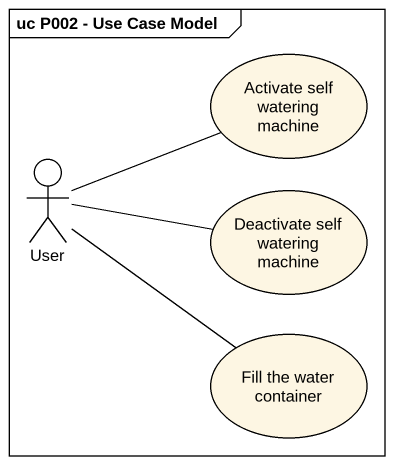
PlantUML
@startuml
mainframe uc P002 - Use Case Model
usecase "Activate self watering machine" as Activate_self_watering
actor User
usecase "Deactivate self watering machine" as Deactivate_self_watering
usecase "Fill the water container" as Fill_the_water_container
User -right- Activate_self_watering
User -right- Deactivate_self_watering
User -- Fill_the_water_container
@enduml
